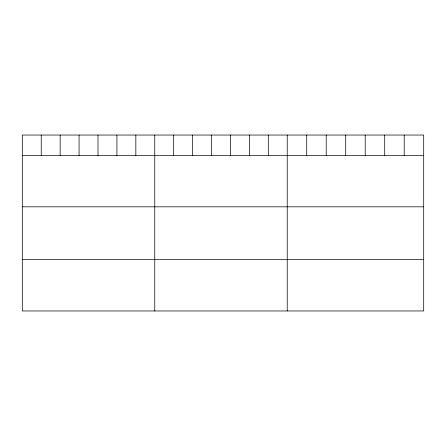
<?xml version="1.0" encoding="UTF-8"?>
<svg xmlns="http://www.w3.org/2000/svg" width="446" height="446" viewBox="0 0 446 446"><rect width="100%" height="100%" fill="white"/><g stroke="black" fill="none" stroke-linecap="round" stroke-linejoin="round"><path stroke-width="0.67" d="M423.7 155.526L423.7 310.962L22.3 310.962L22.3 135.038L423.7 135.038L423.7 155.526L22.3 155.526M22.3 206.821L423.7 206.821M22.3 259.672L423.7 259.672M404.204 135.038L404.204 155.526M384.708 135.038L384.708 155.526M365.213 135.038L365.213 155.526M345.711 135.038L345.711 155.526M326.216 135.038L326.216 155.526M306.72 135.038L306.72 155.526M287.224 135.038L287.224 310.962M268.302 135.038L268.302 155.526M249.375 135.038L249.375 155.526M230.454 135.038L230.454 155.526M211.532 135.038L211.532 155.526M192.611 135.038L192.611 155.526M173.684 135.038L173.684 155.526M154.762 135.038L154.762 310.962M135.84 135.038L135.84 155.526M116.913 135.038L116.913 155.526M97.992 135.038L97.992 155.526M79.07 135.038L79.07 155.526M60.149 135.038L60.149 155.526M41.222 135.038L41.222 155.526"/></g></svg>
